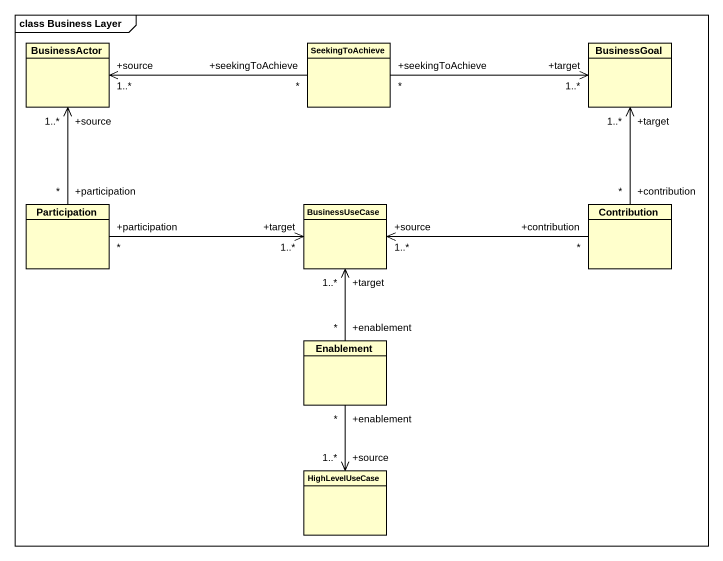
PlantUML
@startuml
mainframe class Business Layer
hide circle
hide empty members
class BusinessActor
class SeekingToAchieve
class BusinessGoal
class Participation
class BusinessUseCase
class Contribution
class Enablement
class HighLevelUseCase
SeekingToAchieve "+seekingToAchieve\n*" -left-> "+source\n1..*" BusinessActor
SeekingToAchieve "+seekingToAchieve\n*" -right-> "+target\n1..*" BusinessGoal
Participation "+participation\n*" -up-> "+source\n1..*" BusinessActor
Participation "+participation\n*" -right-> "+target\n1..*" BusinessUseCase
Contribution "+contribution\n*" -up-> "+target\n1..*" BusinessGoal
Contribution "+contribution\n*" -left-> "+source\n1..*" BusinessUseCase
Enablement "+enablement\n*" -up-> "+target\n1..*" BusinessUseCase
Enablement "+enablement\n*" --> "+source\n1..*" HighLevelUseCase
@enduml
